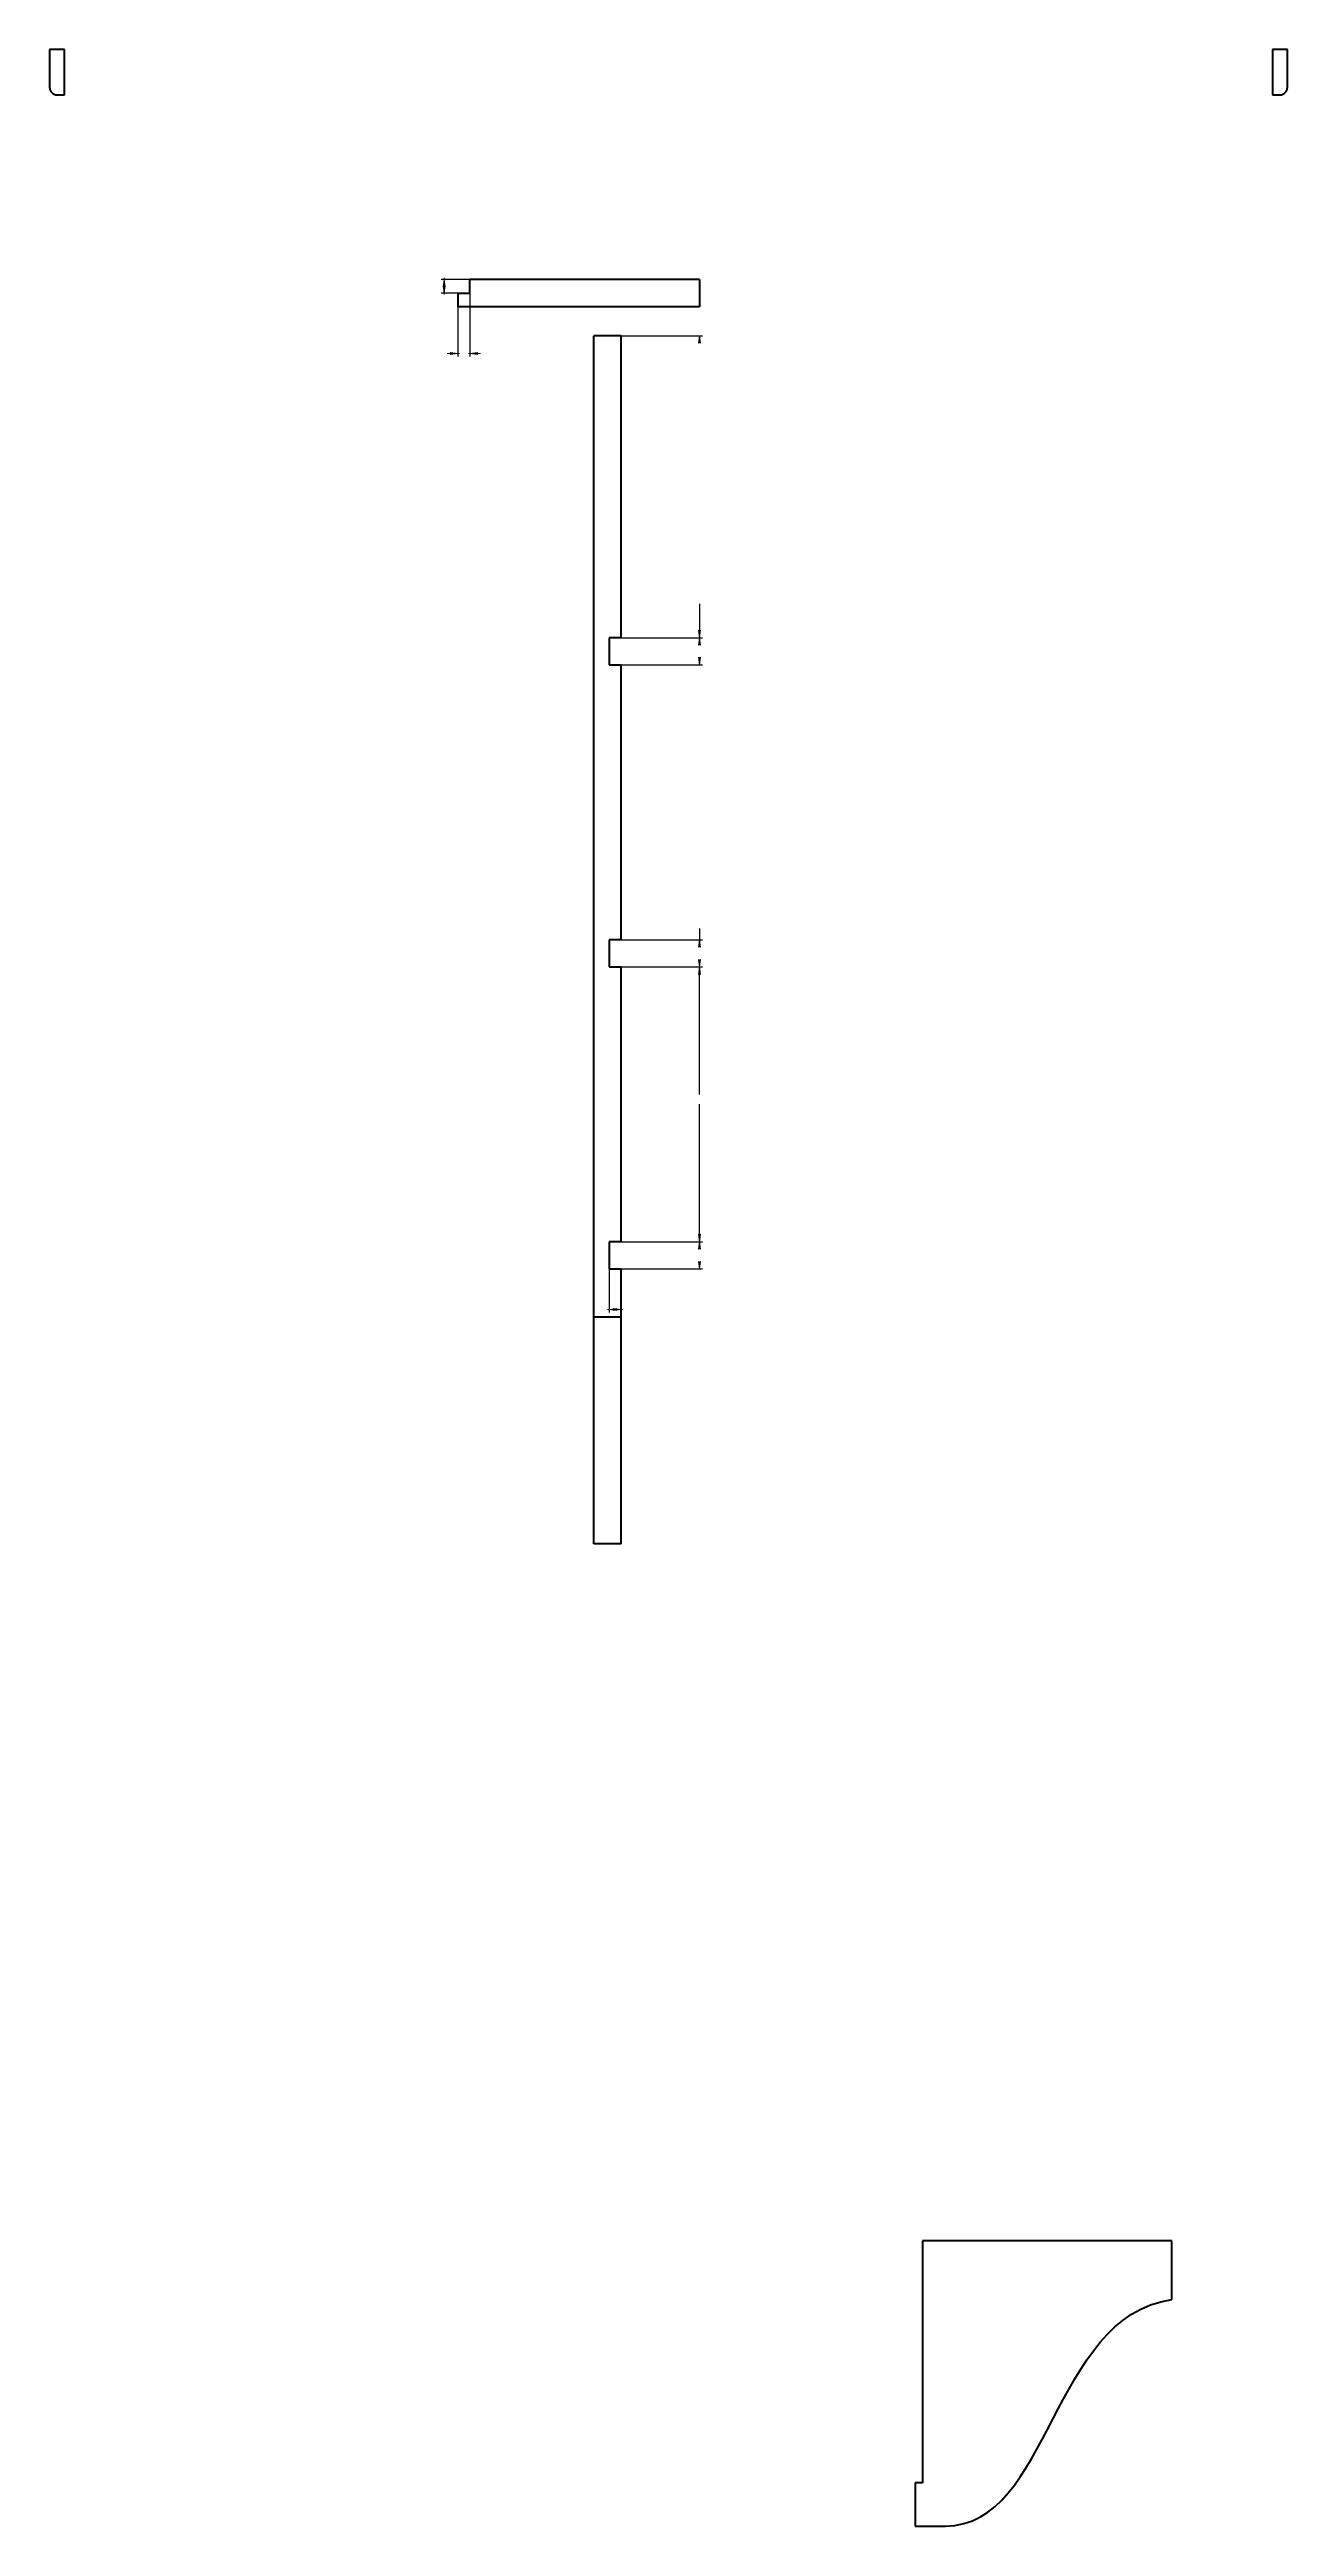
# Model space of a CAD drawing. Header units: millimetres. Extents: x -2841 to -193, y -2128 to 62.
# Drawn here: x -2841 to -2021, y -1578 to 62 of the extents above; entities that cross this region are included whole.
import ezdxf

# ---------------------------------------------------------------- set-up
doc = ezdxf.new("R2010")
doc.units = ezdxf.units.MM
doc.linetypes.add('K5LT_BASIC', pattern=[0])
doc.linetypes.add('K5LT_THIN', pattern=[0])
doc.layers.add('Системный слой', color=7, linetype='Continuous')
doc.styles.add('KDIMTEXTSTYLE', font='GOST_AU.SHX', dxfattribs={"width": 0.96, "oblique": 15, "height": 5})
doc.dimstyles.new('KDIMSTYLE (1.00)', dxfattribs={"dimtxt": 5, "dimasz": 1, "dimexe": 2, "dimexo": 0, "dimgap": 1, "dimtad": 1, "dimtxsty": 'KDIMTEXTSTYLE', "dimsah": 1, "dimcen": 0, "dimdle": 1, "dimadec": 0, "dimazin": 0, "dimtfac": 0.667, "dimtmove": 0, "dimatfit": 3, "dimfxl": 1, "dimtvp": 1, "dimtolj": 1, "dimtzin": 0, "dimarcsym": 0})

# ---------------------------------------------------------------- blocks, each defined once
blk = doc.blocks.new('KDIMARROW_01')
at = {"layer": 'Системный слой'}
blk.add_hatch(color=0, dxfattribs=at).paths.add_polyline_path([(0, 0), (-5, 0.658262491226197), (-4.5, 6e-16), (-5, -0.6582624912261956)])
at = {"layer": 'Системный слой', "color": 0, "linetype": 'K5LT_THIN', "lineweight": 18}
for p, q in [((-4.5, 6e-16), (-5, 0.658262491226197)), ((-5, 0.658262491226197), (0, 0)), ((0, 0), (-5, -0.6582624912261956)), ((-5, -0.6582624912261956), (-4.5, 6e-16)), ((0, 0), (-1, 0))]:
    blk.add_line(p, q, dxfattribs=at)
blk = doc.blocks.new('KDIMARROW_02')
at = {"layer": 'Системный слой'}
blk.add_hatch(color=0, dxfattribs=at).paths.add_polyline_path([(4.5, -6e-16), (5, 0.6582624912261956), (0, 0), (5, -0.658262491226197)])
at = {"layer": 'Системный слой', "color": 0, "linetype": 'K5LT_THIN', "lineweight": 18}
for p, q in [((0, 0), (-1, 0)), ((5, 0.6582624912261956), (0, 0)), ((0, 0), (5, -0.658262491226197)), ((0, 0), (7, -9e-16)), ((4.5, -6e-16), (5, 0.6582624912261956)), ((5, -0.658262491226197), (4.5, -6e-16))]:
    blk.add_line(p, q, dxfattribs=at)

msp = doc.modelspace()

# ---------------------------------------------------------------- linework, layer by layer
at = {"layer": 'Системный слой', "color": 150, "linetype": 'K5LT_BASIC', "lineweight": 60, "true_color": 0x0080ff}
for p, q in [((-2830.729204401097, 62.02009528744088), (-2840.729204401097, 62.02009528744088)), ((-2840.729204401097, 62.02009528744088), (-2840.729204401097, 37.02009528744088)), ((-2830.729204401097, 32.02009528744088), (-2830.729204401097, 62.02009528744088)), ((-2020.729204401097, 62.02009528744094), (-2030.729204401097, 62.02009528744094)), ((-2030.729204401097, 62.02009528744094), (-2030.729204401097, 32.02009528744094)), ((-2020.729204401097, 37.02009528744094), (-2020.729204401097, 62.02009528744094)), ((-2835.729204401097, 32.02009528744088), (-2830.729204401097, 32.02009528744088)), ((-2030.729204401097, 32.02009528744094), (-2025.729204401097, 32.02009528744094)), ((-2410.24038473151, -90.26877823082555), (-2562.24038473151, -90.26877823082555)), ((-2562.24038473151, -99.26877823082555), (-2562.24038473151, -90.26877823082555)), ((-2410.24038473151, -90.26877823082555), (-2410.24038473151, -108.2687782308255)), ((-2570.24038473151, -99.26877823082555), (-2570.24038473151, -108.2687782308255)), ((-2570.24038473151, -99.26877823082555), (-2562.24038473151, -99.26877823082555)), ((-2410.24038473151, -108.2687782308255), (-2570.24038473151, -108.2687782308255)), ((-2480.110122549126, -777.4748685216457), (-2480.110122549126, -127.4748685216458)), ((-2462.110122549126, -127.4748685216458), (-2480.110122549126, -127.4748685216458)), ((-2462.110122549126, -327.4748685216459), (-2462.110122549126, -127.4748685216458)), ((-2462.110122549126, -327.4748685216459), (-2470.110122549126, -327.4748685216459)), ((-2470.110122549126, -327.4748685216459), (-2470.110122549126, -345.4748685216458)), ((-2470.110122549126, -345.4748685216458), (-2462.110122549126, -345.4748685216458)), ((-2462.110122549126, -527.4748685216457), (-2462.110122549126, -345.4748685216458)), ((-2462.110122549126, -527.4748685216457), (-2470.110122549126, -527.4748685216457)), ((-2470.110122549126, -527.4748685216457), (-2470.110122549126, -545.4748685216457)), ((-2470.110122549126, -545.4748685216457), (-2462.110122549126, -545.4748685216457)), ((-2462.110122549126, -727.4748685216458), (-2462.110122549126, -545.4748685216457)), ((-2462.110122549126, -727.4748685216458), (-2470.110122549126, -727.4748685216457)), ((-2470.110122549126, -727.4748685216457), (-2470.110122549126, -745.4748685216454)), ((-2470.110122549126, -745.4748685216454), (-2462.110122549126, -745.4748685216454)), ((-2462.110122549126, -777.4748685216457), (-2462.110122549126, -745.4748685216454)), ((-2462.110122549126, -777.4748685216457), (-2480.110122549126, -777.4748685216457)), ((-2480.110122549126, -927.4748685216457), (-2480.110122549126, -777.4748685216457)), ((-2462.110122549126, -927.4748685216457), (-2462.110122549126, -777.4748685216457)), ((-2462.110122549126, -927.4748685216457), (-2480.110122549126, -927.4748685216457)), ((-2097.336902012943, -1389.036146021526), (-2262.592922874595, -1389.036146021526)), ((-2262.592922874595, -1389.036146021526), (-2262.592922874595, -1549.477829204803)), ((-2097.336902012943, -1427.989998507958), (-2097.336902012943, -1389.036146021526)), ((-2267.336902012943, -1549.477829204803), (-2267.336902012943, -1577.989998507958)), ((-2262.592922874595, -1549.477829204803), (-2267.336902012943, -1549.477829204803)), ((-2267.336902012943, -1577.989998507958), (-2247.336902012943, -1577.989998507958)), ((-2262.592922874595, -1577.989998507958), (-2262.592922874595, -1578.271197522777))]:
    msp.add_line(p, q, dxfattribs=at)
for centre, start, end in [((-2835.729204401097, 37.02009528744088), 180, 270), ((-2025.729204401097, 37.02009528744094), 270, 0)]:
    msp.add_arc(centre, 5, start, end, dxfattribs=at)
msp.add_open_spline([(-2247.336902012943, -1577.989998507958), (-2177.433351346141, -1577.839586552946), (-2177.552768067019, -1439.499876373351), (-2097.336902012943, -1427.989998507958)], degree=3, dxfattribs=at)

# ---------------------------------------------------------------- dimensions: what is measured, and where the dimension line sits
at = {"layer": 'Системный слой', "color": 7}
for base, p1, p2, location, override in [((-2579.249787155988, -99.26877823082555), (-2562.24038473151, -90.26877823082555), (-2570.24038473151, -99.26877823082555), (-2579.249787155988, -111.4946112081205), {"dimexo": 0, "dimblk1": 'KDIMARROW_02', "dimblk2": 'KDIMARROW_02', "dimse1": 0, "dimse2": 0, "dimclrt": 7, "dimtolj": 1}), ((-2410.24038473151, -127.4748685216458), (-2462.110122549126, -327.4748685216459), (-2462.110122549126, -127.4748685216458), (-2410.24038473151, -211.4748685216458), {"dimexo": 0, "dimblk1": 'KDIMARROW_01', "dimblk2": 'KDIMARROW_01', "dimse1": 0, "dimse2": 0, "dimclrt": 7, "dimtolj": 1}), ((-2410.24038473151, -327.4748685216459), (-2462.110122549126, -345.4748685216458), (-2462.110122549126, -327.4748685216459), (-2410.24038473151, -310.0632025670561), {"dimexo": 0, "dimblk1": 'KDIMARROW_01', "dimblk2": 'KDIMARROW_01', "dimse1": 0, "dimse2": 0, "dimclrt": 7, "dimtolj": 1}), ((-2410.24038473151, -527.4748685216457), (-2462.110122549126, -345.4748685216458), (-2462.110122549126, -527.4748685216457), (-2410.24038473151, -426.4748685216457), {"dimexo": 0, "dimblk1": 'KDIMARROW_01', "dimblk2": 'KDIMARROW_01', "dimse1": 0, "dimse2": 0, "dimclrt": 7, "dimtolj": 1}), ((-2410.24038473151, -527.4748685216457), (-2462.110122549126, -545.4748685216457), (-2462.110122549126, -527.4748685216457), (-2410.24038473151, -510.0632025670559), {"dimexo": 0, "dimblk1": 'KDIMARROW_01', "dimblk2": 'KDIMARROW_01', "dimse1": 0, "dimse2": 0, "dimclrt": 7, "dimtolj": 1}), ((-2410.24038473151, -545.4748685216457), (-2462.110122549126, -727.4748685216458), (-2462.110122549126, -545.4748685216457), (-2410.24038473151, -633.1898663854153), {"dimexo": 0, "dimtoh": 1, "dimblk1": 'KDIMARROW_01', "dimblk2": 'KDIMARROW_01', "dimse1": 0, "dimse2": 0, "dimclrt": 7, "dimtmove": 1, "dimtolj": 1}), ((-2410.24038473151, -727.4748685216458), (-2462.110122549126, -745.4748685216454), (-2462.110122549126, -727.4748685216458), (-2410.24038473151, -710.0632025670561), {"dimexo": 0, "dimblk1": 'KDIMARROW_01', "dimblk2": 'KDIMARROW_01', "dimse1": 0, "dimse2": 0, "dimclrt": 7, "dimtolj": 1})]:
    msp.add_linear_dim(base=base, p1=p1, p2=p2, angle=90, location=location, text='\\H14.0;\\W0.965;\\Q0;\\H0.65x;\\S^ ;\\H1.5x;', dimstyle='KDIMSTYLE (1.00)', override=override, dxfattribs=at).render()
for base, p1, p2, location in [((-2562.24038473151, -139.3096296370493), (-2570.24038473151, -99.26877823082555), (-2562.24038473151, -98.26877823082566), (-2550.014551754215, -139.3096296370493)), ((-2470.110122549126, -772.3557374157057), (-2462.110122549126, -745.4748685216454), (-2470.110122549126, -745.4748685216454), (-2434.924289571831, -772.3557374157057))]:
    msp.add_linear_dim(base=base, p1=p1, p2=p2, location=location, text='\\H14.0;\\W0.965;\\Q0;\\H0.65x;\\S^ ;\\H1.5x;', dimstyle='KDIMSTYLE (1.00)', override={"dimexo": 0, "dimblk1": 'KDIMARROW_02', "dimblk2": 'KDIMARROW_02', "dimse1": 0, "dimse2": 0, "dimclrt": 7, "dimtolj": 1}, dxfattribs=at).render()

doc.saveas('drawing.dxf')
